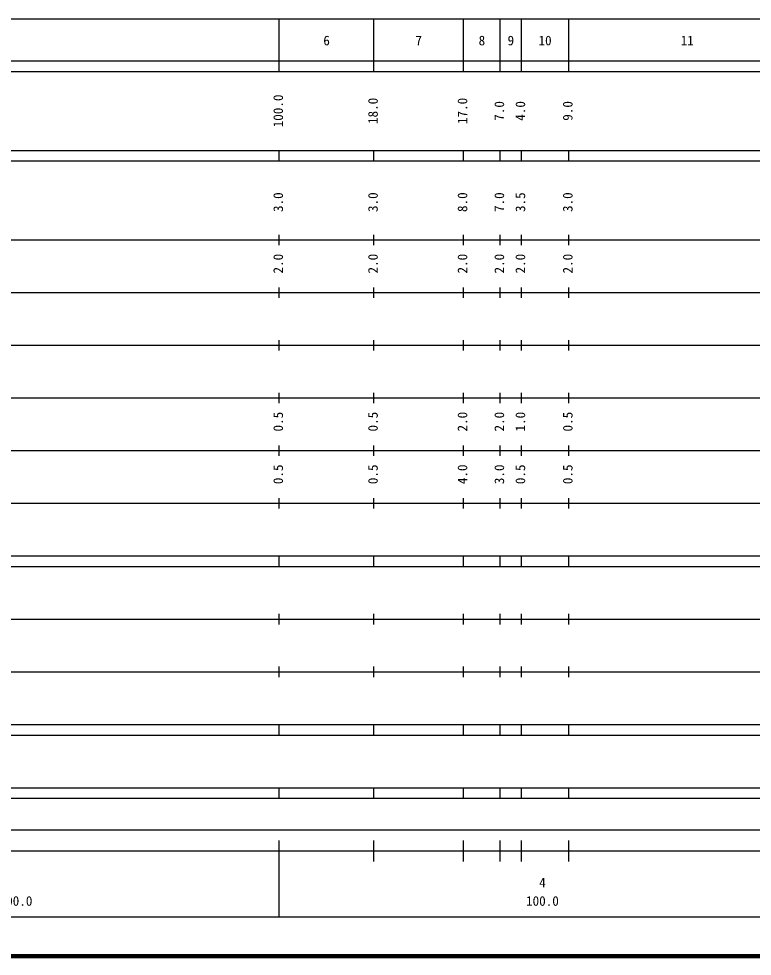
# Model space of a CAD drawing. Units: millimetres on the paper, enlarged 1000 times. Extents: x 40000 to 680000, y 20000 to 380000.
# Drawn here: x 318522 to 457856, y 20000 to 198000 of the extents above; entities that cross this region are included whole.
import ezdxf
from ezdxf.enums import TextEntityAlignment as Align

# ---------------------------------------------------------------- set-up
doc = ezdxf.new("R2010")
doc.units = ezdxf.units.MM
doc.header["$LTSCALE"] = 1000
doc.layers.add('M-TTL', color=2, linetype='Continuous', lineweight=140)
doc.layers.add('M-TTL-BAND', color=7, linetype='Continuous', lineweight=25)
doc.styles.add('ＭＳ ゴシック', font='')
doc.styles.get('ＭＳ ゴシック').set_extended_font_data('MS Gothic')

msp = doc.modelspace()

# ---------------------------------------------------------------- linework, layer by layer
at = {"layer": 'M-TTL'}
msp.add_line((40000, 20000), (680000, 20000), dxfattribs=at)
at = {"layer": 'M-TTL-BAND'}
for p, q in [((68000, 198000), (583000, 198000)), ((368000, 188000), (368000, 198000)), ((386000, 188000), (386000, 198000)), ((403000, 188000), (403000, 198000)), ((410000, 188000), (410000, 198000)), ((414000, 188000), (414000, 198000)), ((423000, 188000), (423000, 198000)), ((40000, 190000), (583000, 190000)), ((40000, 188000), (583000, 188000)), ((40000, 173000), (583000, 173000)), ((368000, 171000), (368000, 173000)), ((386000, 171000), (386000, 173000)), ((403000, 171000), (403000, 173000)), ((410000, 171000), (410000, 173000)), ((414000, 171000), (414000, 173000)), ((423000, 171000), (423000, 173000)), ((40000, 171000), (583000, 171000)), ((368000, 155000), (368000, 157000)), ((386000, 155000), (386000, 157000)), ((403000, 155000), (403000, 157000)), ((410000, 155000), (410000, 157000)), ((414000, 155000), (414000, 157000)), ((423000, 155000), (423000, 157000)), ((40000, 156000), (583000, 156000)), ((46000, 146000), (583000, 146000)), ((368000, 145000), (368000, 147000)), ((386000, 145000), (386000, 147000)), ((403000, 145000), (403000, 147000)), ((410000, 145000), (410000, 147000)), ((414000, 145000), (414000, 147000)), ((423000, 145000), (423000, 147000)), ((52000, 136000), (583000, 136000)), ((368000, 135000), (368000, 137000)), ((386000, 135000), (386000, 137000)), ((403000, 135000), (403000, 137000)), ((410000, 135000), (410000, 137000)), ((414000, 135000), (414000, 137000)), ((423000, 135000), (423000, 137000)), ((368000, 125000), (368000, 127000)), ((386000, 125000), (386000, 127000)), ((403000, 125000), (403000, 127000)), ((410000, 125000), (410000, 127000)), ((414000, 125000), (414000, 127000)), ((423000, 125000), (423000, 127000)), ((46000, 126000), (583000, 126000)), ((52000, 116000), (583000, 116000)), ((368000, 115000), (368000, 117000)), ((386000, 115000), (386000, 117000)), ((403000, 115000), (403000, 117000)), ((410000, 115000), (410000, 117000)), ((414000, 115000), (414000, 117000)), ((423000, 115000), (423000, 117000)), ((368000, 105000), (368000, 107000)), ((386000, 105000), (386000, 107000)), ((403000, 105000), (403000, 107000)), ((410000, 105000), (410000, 107000)), ((414000, 105000), (414000, 107000)), ((423000, 105000), (423000, 107000)), ((46000, 106000), (583000, 106000)), ((40000, 96000), (583000, 96000)), ((368000, 94000), (368000, 96000)), ((386000, 94000), (386000, 96000)), ((403000, 94000), (403000, 96000)), ((410000, 94000), (410000, 96000)), ((414000, 94000), (414000, 96000)), ((423000, 94000), (423000, 96000)), ((40000, 94000), (583000, 94000)), ((49000, 84000), (583000, 84000)), ((368000, 83000), (368000, 85000)), ((386000, 83000), (386000, 85000)), ((403000, 83000), (403000, 85000)), ((410000, 83000), (410000, 85000)), ((414000, 83000), (414000, 85000)), ((423000, 83000), (423000, 85000)), ((368000, 73000), (368000, 75000)), ((386000, 73000), (386000, 75000)), ((403000, 73000), (403000, 75000)), ((410000, 73000), (410000, 75000)), ((414000, 73000), (414000, 75000)), ((423000, 73000), (423000, 75000)), ((40000, 74000), (583000, 74000)), ((40000, 64000), (579000, 64000)), ((368000, 62000), (368000, 64000)), ((386000, 62000), (386000, 64000)), ((403000, 62000), (403000, 64000)), ((410000, 62000), (410000, 64000)), ((414000, 62000), (414000, 64000)), ((423000, 62000), (423000, 64000)), ((40000, 62000), (579000, 62000)), ((40000, 52000), (579000, 52000)), ((368000, 50000), (368000, 52000)), ((386000, 50000), (386000, 52000)), ((403000, 50000), (403000, 52000)), ((410000, 50000), (410000, 52000)), ((414000, 50000), (414000, 52000)), ((423000, 50000), (423000, 52000)), ((40000, 50000), (579000, 50000)), ((71000, 44000), (579000, 44000)), ((368000, 27500), (368000, 42000)), ((386000, 38000), (386000, 42000)), ((403000, 38000), (403000, 42000)), ((410000, 38000), (410000, 42000)), ((414000, 38000), (414000, 42000)), ((423000, 38000), (423000, 42000)), ((40000, 40000), (579000, 40000)), ((68000, 27500), (579000, 27500))]:
    msp.add_line(p, q, dxfattribs=at)

# ---------------------------------------------------------------- texts
at = {"layer": 'M-TTL-BAND', "style": 'ＭＳ ゴシック'}
for s, p in [('6', (377000, 192405)), ('7', (394500, 192405)), ('8', (406500, 192405)), ('9', (412000, 192405)), ('10', (418500, 192405)), ('11', (445500, 192405)), ('4', (418000, 32523)), ('100.0', (318000, 29033)), ('100.0', (418000, 29033))]:
    msp.add_text(s, height=1833, dxfattribs=at).set_placement(p, align=Align.BOTTOM_CENTER)
for s, p in [('100.0', (369266, 180500)), ('18.0', (387266, 180500)), ('17.0', (404266, 180500)), ('7.0', (411266, 180500)), ('4.0', (415266, 180500)), ('9.0', (424266, 180500)), ('3.0', (369266, 163174)), ('3.0', (387266, 163174)), ('8.0', (404266, 163174)), ('7.0', (411266, 163174)), ('3.5', (415266, 163174)), ('3.0', (424266, 163174)), ('2.0', (369266, 151500)), ('2.0', (387266, 151500)), ('2.0', (404266, 151500)), ('2.0', (411266, 151500)), ('2.0', (415266, 151500)), ('2.0', (424266, 151500)), ('0.5', (369266, 121500)), ('0.5', (387266, 121500)), ('2.0', (404266, 121500)), ('2.0', (411266, 121500)), ('1.0', (415266, 121500)), ('0.5', (424266, 121500)), ('0.5', (369266, 111500)), ('0.5', (387266, 111500)), ('4.0', (404266, 111500)), ('3.0', (411266, 111500)), ('0.5', (415266, 111500)), ('0.5', (424266, 111500))]:
    msp.add_text(s, height=1833, rotation=90, dxfattribs=at).set_placement(p, align=Align.BOTTOM_CENTER)

doc.saveas('drawing.dxf')
